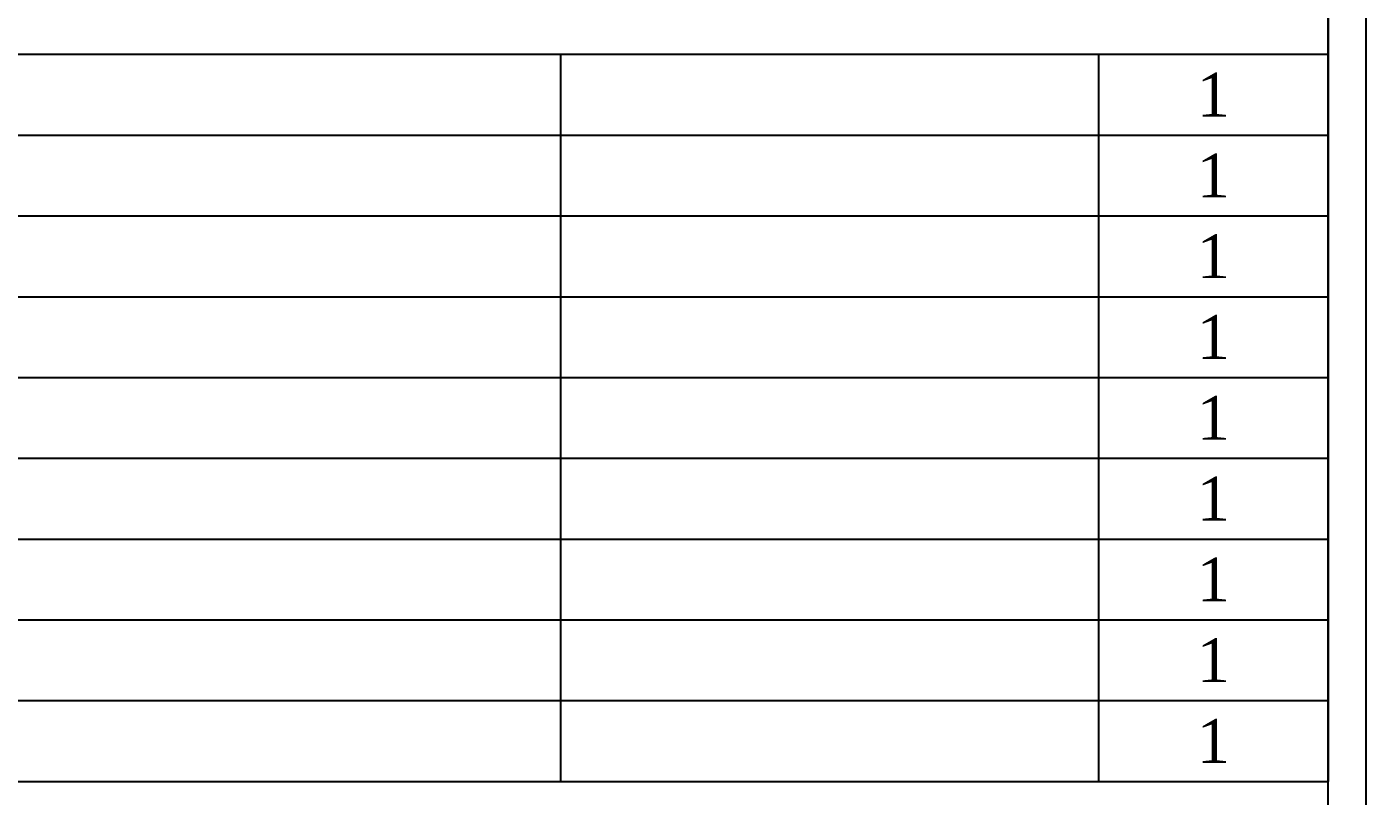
# Model space of a CAD drawing. Header units: inches. Extents: x 15478 to 17753, y 1877 to 3591.
# Drawn here: x 17298.4 to 17650.5, y 2253.2 to 2455.3 of the extents above; entities that cross this region are included whole.
import ezdxf

# ---------------------------------------------------------------- set-up
doc = ezdxf.new("R2010")
doc.units = ezdxf.units.IN
doc.header["$MEASUREMENT"] = 0
doc.layers.add('Sktürk ANTET', color=7, linetype='Continuous')
doc.styles.add('Halil 1', font='times.ttf', dxfattribs={"height": 12})

# ---------------------------------------------------------------- blocks, each defined once
blk = doc.blocks.new('*T4')
at = {"color": 0, "linetype": 'ByBlock', "lineweight": -2, "transparency": 16777216}
for p, q in [((0, 0), (770.17, 0)), ((0, 0), (0, -1194.13)), ((66.32, 0), (66.32, -46.11)), ((568.34, 0), (568.34, -46.11)), ((709.81, 0), (709.81, -46.11)), ((770.17, 0), (770.17, -1194.13)), ((0, -46.11), (770.17, -46.11)), ((0, -100.37), (770.17, -100.37)), ((66.32, -100.37), (66.32, -948.89)), ((568.34, -100.37), (568.34, -948.89)), ((709.81, -100.37), (709.81, -948.89)), ((0, -121.59), (770.17, -121.59)), ((0, -144), (770.17, -144)), ((0, -165.21), (770.17, -165.21)), ((0, -186.43), (770.17, -186.43)), ((0, -207.65), (770.17, -207.65)), ((0, -228.46), (770.17, -228.46)), ((0, -249.68), (770.17, -249.68)), ((0, -270.9), (770.17, -270.9)), ((0, -291.71), (770.17, -291.71)), ((0, -312.93), (770.17, -312.93)), ((0, -334.15), (770.17, -334.15)), ((0, -355.37), (770.17, -355.37)), ((0, -376.59), (770.17, -376.59)), ((0, -397.81), (770.17, -397.81)), ((0, -419.03), (770.17, -419.03)), ((0, -440.25), (770.17, -440.25)), ((0, -461.47), (770.17, -461.47)), ((0, -482.69), (770.17, -482.69)), ((0, -503.91), (770.17, -503.91)), ((0, -525.13), (770.17, -525.13)), ((0, -546.35), (770.17, -546.35)), ((0, -567.57), (770.17, -567.57)), ((0, -588.79), (770.17, -588.79)), ((0, -610.01), (770.17, -610.01)), ((0, -631.23), (770.17, -631.23)), ((0, -652.45), (770.17, -652.45)), ((0, -673.67), (770.17, -673.67)), ((0, -694.89), (770.17, -694.89)), ((0, -716.11), (770.17, -716.11)), ((0, -737.33), (770.17, -737.33)), ((0, -758.55), (770.17, -758.55)), ((0, -779.77), (770.17, -779.77)), ((0, -800.99), (770.17, -800.99)), ((0, -822.21), (770.17, -822.21)), ((0, -843.43), (770.17, -843.43)), ((0, -864.65), (770.17, -864.65)), ((0, -885.87), (770.17, -885.87)), ((0, -906.45), (770.17, -906.45)), ((0, -927.67), (770.17, -927.67)), ((0, -948.89), (770.17, -948.89)), ((0, -1003.15), (770.17, -1003.15)), ((66.32, -1003.15), (66.32, -1194.13)), ((568.34, -1003.15), (568.34, -1194.13)), ((709.81, -1003.15), (709.81, -1194.13)), ((0, -1024.37), (770.17, -1024.37)), ((0, -1045.59), (770.17, -1045.59)), ((0, -1066.81), (770.17, -1066.81)), ((0, -1088.03), (770.17, -1088.03)), ((0, -1109.25), (770.17, -1109.25)), ((0, -1130.47), (770.17, -1130.47)), ((0, -1151.69), (770.17, -1151.69)), ((0, -1172.91), (770.17, -1172.91)), ((0, -1194.13), (770.17, -1194.13))]:
    blk.add_line(p, q, dxfattribs=at)
at = {"color": 0, "transparency": 16777216, "style": 'Halil 1'}
for s, insert, char_height, width, attachment_point in [('ÖLÇÜ', (639.08, -23.05), 11.491, 112.7421, 5), ('P.NO', (33.16, -23.05), 11.491, 37.5919, 5), ('ÜRÜN ADI', (317.33, -23.05), 11.491, 473.2981, 5), ('AD.', (739.99, -23.05), 11.491, 31.6328, 5), ('A- ANA MUTFAK', (385.09, -73.24), 19.1516, 741.447, 5), ('DEPO TİPİ BUZDOLABI, TEK KAPILI ', (68.23, -110.98), 11.491, 498.1951, 4), ('A1', (33.16, -110.98), 11.491, 62.489, 5), ('2', (739.99, -110.98), 11.49, 56.5298, 5), ('ÇALIŞMA TEZGAHI', (68.23, -132.8), 11.491, 498.1951, 4), ('A2', (33.16, -132.8), 11.491, 62.489, 5), ('1', (739.99, -132.8), 11.49, 56.5298, 5), ('DEPO TİPİ BUZDOLABI, TEK KAPILI ', (68.23, -154.61), 11.491, 498.1951, 4), ('A3', (33.16, -154.61), 11.491, 62.489, 5), ('1', (739.99, -154.61), 11.49, 56.5298, 5), ('DEPO TİPİ DERİN DONDURUCU, TEK KAPILI', (68.23, -175.82), 11.491, 498.1951, 4), ('A4', (33.16, -175.82), 11.491, 62.489, 5), ('1', (739.99, -175.82), 11.49, 56.5298, 5), ('TEK EVYELİ ÇALIŞMA TEZGAHI ', (68.23, -197.04), 11.491, 498.1951, 4), ('A5', (33.16, -197.04), 11.491, 62.489, 5), ('1', (739.99, -197.04), 11.49, 56.5298, 5), ('FIRIN TEZGAHI, TABAN VE ARA RAFLI ', (68.23, -218.06), 11.491, 498.1951, 4), ('A6', (33.16, -218.06), 11.491, 62.489, 5), ('1', (739.99, -218.06), 11.49, 56.5298, 5), ('PİZZA FIRINI, ÇİFT KATLI, ELK. ', (68.23, -239.07), 11.491, 498.1951, 4), ('A7', (33.16, -239.07), 11.491, 62.489, 5), ('1', (739.99, -239.07), 11.49, 56.5298, 5), ('A8', (33.16, -260.29), 11.491, 62.489, 5), ('FIRIN TEZGAHI', (68.23, -260.29), 11.491, 498.1951, 4), ('1', (739.99, -260.29), 11.49, 56.5298, 5), ('A9', (33.16, -281.3), 11.491, 62.489, 5), ('YEMEK FIRINI ', (68.23, -281.3), 11.491, 498.1951, 4), ('1', (739.99, -281.3), 11.49, 56.5298, 5), ('NÖTR ARA TEZGAH, DOLAPLI', (68.23, -302.32), 11.491, 498.1951, 4), ('A10', (33.16, -302.32), 11.491, 62.489, 5), ('1', (739.99, -302.32), 11.49, 56.5298, 5), ('A11', (33.16, -323.54), 11.491, 62.489, 5), ('SALAMANDER ', (68.23, -323.54), 11.491, 498.1951, 4), ('1', (739.99, -323.54), 11.49, 56.5298, 5), ('MAKARNA PİŞİRİCİ ', (68.23, -344.76), 11.491, 498.1951, 4), ('A12', (33.16, -344.76), 11.491, 62.489, 5), ('2', (739.99, -344.76), 11.49, 56.5298, 5), ('6 AÇIK ALEVLİ OCAK, GAZLI, SETÜSTÜ ', (68.23, -365.98), 11.491, 498.1951, 4), ('A13', (33.16, -365.98), 11.491, 62.489, 5), ('1', (739.99, -365.98), 11.49, 56.5298, 5), ('NÖTR ARA TEZGAH, SETÜSTÜ ', (68.23, -387.2), 11.491, 498.1951, 4), ('A14', (33.16, -387.2), 11.491, 62.489, 5), ('1', (739.99, -387.2), 11.49, 56.5298, 5), ('POWERGRILL IZGARA, GAZLI, SETÜSTÜ', (68.23, -408.42), 11.491, 498.1951, 4), ('A15', (33.16, -408.42), 11.491, 62.489, 5), ('1', (739.99, -408.42), 11.49, 56.5298, 5), ('FRİTÖZ, ÇİFT HAZNELİ, ELK., SETÜSTÜ', (68.23, -429.64), 11.491, 498.1951, 4), ('A16', (33.16, -429.64), 11.491, 62.489, 5), ('1', (739.99, -429.64), 11.49, 56.5298, 5), ('CİHAZALTI BUZDOLABI, ÇİFT SIRA ÇEKMECELİ ', (68.23, -450.86), 11.491, 498.1951, 4), ('A17', (33.16, -450.86), 11.491, 62.489, 5), ('2', (739.99, -450.86), 11.49, 56.5298, 5), ('SIRT PARÇASI ', (68.23, -472.08), 11.491, 498.1951, 4), ('A17A', (33.16, -472.08), 11.491, 62.489, 5), ('1', (739.99, -472.08), 11.49, 56.5298, 5), ('PATATES DİNLENDİRME ÜNİTESİ', (68.23, -493.3), 11.491, 498.1951, 4), ('A18', (33.16, -493.3), 11.491, 62.489, 5), ('1', (739.99, -493.3), 11.49, 56.5298, 5), ('İNDÜKSİYONLU OCAK', (68.23, -514.52), 11.491, 498.1951, 4), ('A19', (33.16, -514.52), 11.491, 62.489, 5), ('1', (739.99, -514.52), 11.49, 56.5298, 5), ('TEPPANYAKİ OCAĞI ', (68.23, -535.74), 11.491, 498.1951, 4), ('A20', (33.16, -535.74), 11.491, 62.489, 5), ('1', (739.99, -535.74), 11.49, 56.5298, 5), ('CİHAZALTI BUZDOLABI ', (68.23, -556.96), 11.491, 498.1951, 4), ('A21', (33.16, -556.96), 11.491, 62.489, 5), ('1', (739.99, -556.96), 11.49, 56.5298, 5), ('ÇALIŞMA TEZGAHI', (68.23, -578.18), 11.491, 498.1951, 4), ('A22', (33.16, -578.18), 11.491, 62.489, 5), ('1', (739.99, -578.18), 11.49, 56.5298, 5), ('SETALTI DERİN DONDURUCU DOLAP ', (68.23, -599.4), 11.491, 498.1951, 4), ('A23', (33.16, -599.4), 11.491, 62.489, 5), ('1', (739.99, -599.4), 11.49, 56.5298, 5), ('A24', (33.16, -620.62), 11.491, 62.489, 5), ('DAVLUMBAZ', (68.23, -620.62), 11.491, 498.1951, 4), ('1', (739.99, -620.62), 11.49, 56.5298, 5), ('A25', (33.16, -641.84), 11.491, 62.489, 5), ('TAVA RAFI ', (68.23, -641.84), 11.491, 498.1951, 4), ('1', (739.99, -641.84), 11.49, 56.5298, 5), ('A26', (33.16, -663.06), 11.491, 62.489, 5), ('MAKE-UP DOLABI, MERMER TABLALI', (68.23, -663.06), 11.491, 498.1951, 4), ('1', (739.99, -663.06), 11.49, 56.5298, 5), ('MAKE-UP DOLABI, 3 SIRA ÇEKMECELİ ', (68.23, -684.28), 11.491, 498.1951, 4), ('A27', (33.16, -684.28), 11.491, 62.489, 5), ('2', (739.99, -684.28), 11.49, 56.5298, 5), ('A28', (33.16, -705.5), 11.491, 62.489, 5), ('ÇALIŞMA TEZGAHI, SICAK DOLAPLI ', (68.23, -705.5), 11.491, 498.1951, 4), ('1', (739.99, -705.5), 11.49, 56.5298, 5), ('A29', (33.16, -726.72), 11.491, 62.489, 5), ('ÇALIŞMA TEZGAHI ', (68.23, -726.72), 11.491, 498.1951, 4), ('2', (739.99, -726.72), 11.49, 56.5298, 5), ('TEZGAH TİPİ BUZDOLABI ', (68.23, -747.94), 11.491, 498.1951, 4), ('A30', (33.16, -747.94), 11.491, 62.489, 5), ('2', (739.99, -747.94), 11.49, 56.5298, 5), ('MAKE-UP ÜNİTESİ, DEMONTE ', (68.23, -769.16), 11.491, 498.1951, 4), ('A31', (33.16, -769.16), 11.491, 62.489, 5), ('3', (739.99, -769.16), 11.49, 56.5298, 5), ('SERVİS RAFI ', (68.23, -790.38), 11.491, 498.1951, 4), ('A31A', (33.16, -790.38), 11.491, 62.489, 5), ('1', (739.99, -790.38), 11.49, 56.5298, 5), ('A32', (33.16, -811.6), 11.491, 62.489, 5), ('ÇALIŞMA TEZGAHI, TABAN VE ARA RAFLI ', (68.23, -811.6), 11.491, 498.1951, 4), ('1', (739.99, -811.6), 11.49, 56.5298, 5), ('SERVİS TEZGAHI, SICAK DOLAPLI ', (68.23, -832.82), 11.491, 498.1951, 4), ('A33', (33.16, -832.82), 11.491, 62.489, 5), ('1', (739.99, -832.82), 11.49, 56.5298, 5), ('SERVİS RAFI, ÇİFT KATLI ', (68.23, -854.04), 11.491, 498.1951, 4), ('A34', (33.16, -854.04), 11.491, 62.489, 5), ('1', (739.99, -854.04), 11.49, 56.5298, 5), ('A35', (33.16, -875.26), 11.491, 62.489, 5), ('TABAK ISITICI, RAF ALTI ', (68.23, -875.26), 11.491, 498.1951, 4), ('1', (739.99, -875.26), 11.49, 56.5298, 5), ('A36', (33.16, -896.16), 11.491, 62.489, 5), ('ÇALIŞMA TEZGAHI, TABAN VE ARA RAFLI ', (68.23, -896.16), 11.491, 498.1951, 4), ('1', (739.99, -896.16), 11.49, 56.5298, 5), ('A37', (33.16, -917.06), 11.491, 62.489, 5), ('ÇALIŞMA TEZGAHI, TABAN VE ARA RAFLI ', (68.23, -917.06), 11.491, 498.1951, 4), ('1', (739.99, -917.06), 11.49, 56.5298, 5), ('A38', (33.16, -938.28), 11.491, 62.489, 5), ('ÇALIŞMA TEZGAHI, TABAN VE ARA RAFLI ', (68.23, -938.28), 11.491, 498.1951, 4), ('1', (739.99, -938.28), 11.49, 56.5298, 5), ('D- BULAŞIK YIKAMA', (385.09, -976.02), 19.1516, 741.447, 5), ('BULAŞIK SIYIRMA TEZGAHI ', (68.23, -1013.76), 11.491, 498.1951, 4), ('D1', (33.16, -1013.76), 11.491, 62.489, 5), ('1', (739.99, -1013.76), 11.49, 56.5298, 5), ('D2', (33.16, -1034.98), 11.491, 62.489, 5), ('BASKET RAFI ', (68.23, -1034.98), 11.491, 498.1951, 4), ('1', (739.99, -1034.98), 11.49, 56.5298, 5), ('ÇÖP ARABASI ', (68.23, -1056.2), 11.491, 498.1951, 4), ('D3', (33.16, -1056.2), 11.491, 62.489, 5), ('1', (739.99, -1056.2), 11.49, 56.5298, 5), ('TEK EVYELİ BYM GİRİŞ TEZGAHI ', (68.23, -1077.42), 11.491, 498.1951, 4), ('D4', (33.16, -1077.42), 11.491, 62.489, 5), ('1', (739.99, -1077.42), 11.49, 56.5298, 5), ('ÖN YIKAMA DUŞU ', (68.23, -1098.64), 11.491, 498.1951, 4), ('D5', (33.16, -1098.64), 11.491, 62.489, 5), ('1', (739.99, -1098.64), 11.49, 56.5298, 5), ('BULAŞIK YIKAMA MAKİNASI, GİYOTİN TİP ', (68.23, -1119.86), 11.491, 498.1951, 4), ('D6', (33.16, -1119.86), 11.491, 62.489, 5), ('1', (739.99, -1119.86), 11.49, 56.5298, 5), ('DAVLUMBAZ, DUVAR TİPİ ', (68.23, -1141.08), 11.491, 498.1951, 4), ('D7', (33.16, -1141.08), 11.491, 62.489, 5), ('1', (739.99, -1141.08), 11.49, 56.5298, 5), ('BYM ÇIKIŞ TEZGAHI ', (68.23, -1162.3), 11.491, 498.1951, 4), ('D8', (33.16, -1162.3), 11.491, 62.489, 5), ('1', (739.99, -1162.3), 11.49, 56.5298, 5), ('İSTİF RAFI', (68.23, -1183.52), 11.491, 498.1951, 4), ('D9', (33.16, -1183.52), 11.491, 62.489, 5), ('1', (739.99, -1183.52), 11.49, 56.5298, 5)]:
    blk.add_mtext(s, dxfattribs=dict(at, insert=insert, char_height=char_height, width=width, attachment_point=attachment_point))

msp = doc.modelspace()

# ---------------------------------------------------------------- linework, layer by layer
at = {"layer": 'Sktürk ANTET'}
for points in [[(15640.52, 2006.26), (17650.52, 2006.26), (17650.52, 3461.26), (15640.52, 3461.26)], [(15650.52, 2016.26), (17640.52, 2016.26), (17640.52, 3451.26), (15650.52, 3451.26)]]:
    msp.add_lwpolyline(points, close=True, dxfattribs=at)

# ---------------------------------------------------------------- block references
msp.add_blockref('*T4', (16870.35, 3451.26))

doc.saveas('drawing.dxf')
